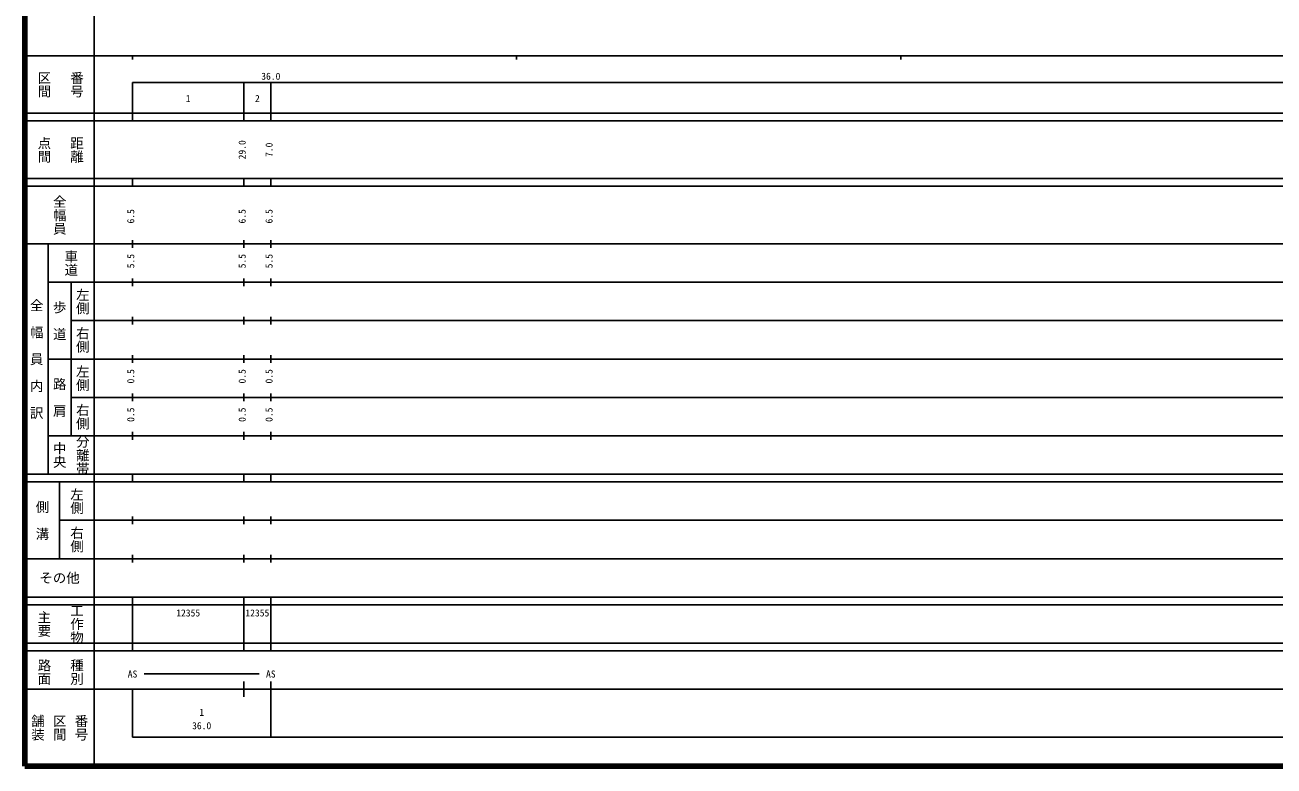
# Model space of a CAD drawing. Units: millimetres on the paper, enlarged 1000 times. Extents: x 40000 to 680000, y 20000 to 406021.
# Drawn here: x 40000 to 365183, y 20000 to 213010 of the extents above; entities that cross this region are included whole.
import ezdxf
from ezdxf.enums import TextEntityAlignment as Align

# ---------------------------------------------------------------- set-up
doc = ezdxf.new("R2010")
doc.units = ezdxf.units.MM
doc.header["$LTSCALE"] = 1000
doc.layers.add('M-TTL', color=2, linetype='Continuous', lineweight=140)
doc.layers.add('M-TTL-BAND', color=7, linetype='Continuous', lineweight=25)
doc.styles.add('@ＭＳ ゴシック', font='')
doc.styles.add('ＭＳ ゴシック', font='')
doc.styles.get('@ＭＳ ゴシック').set_extended_font_data('@MS Gothic')
doc.styles.get('ＭＳ ゴシック').set_extended_font_data('MS Gothic')

msp = doc.modelspace()

# ---------------------------------------------------------------- linework, layer by layer
at = {"layer": 'M-TTL'}
for p, q in [((40000, 380000), (40000, 20000)), ((40000, 20000), (680000, 20000))]:
    msp.add_line(p, q, dxfattribs=at)
at = {"layer": 'M-TTL-BAND'}
for p, q in [((58000, 370000), (58000, 20000)), ((40000, 205000), (579000, 205000)), ((68000, 205000), (68000, 204000)), ((168000, 205000), (168000, 204000)), ((268000, 205000), (268000, 204000)), ((68000, 198000), (579000, 198000)), ((68000, 198000), (68000, 188000)), ((97000, 188000), (97000, 198000)), ((104000, 188000), (104000, 198000)), ((40000, 190000), (579000, 190000)), ((40000, 188000), (579000, 188000)), ((40000, 173000), (579000, 173000)), ((68000, 171000), (68000, 173000)), ((97000, 171000), (97000, 173000)), ((104000, 171000), (104000, 173000)), ((40000, 171000), (579000, 171000)), ((68000, 155000), (68000, 157000)), ((97000, 155000), (97000, 157000)), ((104000, 155000), (104000, 157000)), ((40000, 156000), (579000, 156000)), ((46000, 96000), (46000, 156000)), ((68000, 145000), (68000, 147000)), ((97000, 145000), (97000, 147000)), ((104000, 145000), (104000, 147000)), ((46000, 146000), (579000, 146000)), ((52000, 146000), (52000, 106000)), ((68000, 135000), (68000, 137000)), ((97000, 135000), (97000, 137000)), ((104000, 135000), (104000, 137000)), ((52000, 136000), (579000, 136000)), ((68000, 125000), (68000, 127000)), ((97000, 125000), (97000, 127000)), ((104000, 125000), (104000, 127000)), ((46000, 126000), (579000, 126000)), ((52000, 116000), (579000, 116000)), ((68000, 115000), (68000, 117000)), ((97000, 115000), (97000, 117000)), ((104000, 115000), (104000, 117000)), ((46000, 106000), (579000, 106000)), ((68000, 105000), (68000, 107000)), ((97000, 105000), (97000, 107000)), ((104000, 105000), (104000, 107000)), ((40000, 96000), (579000, 96000)), ((68000, 94000), (68000, 96000)), ((97000, 94000), (97000, 96000)), ((104000, 94000), (104000, 96000)), ((40000, 94000), (579000, 94000)), ((49000, 94000), (49000, 74000)), ((68000, 83000), (68000, 85000)), ((97000, 83000), (97000, 85000)), ((104000, 83000), (104000, 85000)), ((49000, 84000), (579000, 84000)), ((68000, 73000), (68000, 75000)), ((97000, 73000), (97000, 75000)), ((104000, 73000), (104000, 75000)), ((40000, 74000), (579000, 74000)), ((40000, 64000), (579000, 64000)), ((40000, 62000), (579000, 62000)), ((68000, 62000), (68000, 64000)), ((68000, 52000), (68000, 62000)), ((97000, 62000), (97000, 64000)), ((97000, 52000), (97000, 62000)), ((97000, 52000), (97000, 62000)), ((104000, 62000), (104000, 64000)), ((104000, 52000), (104000, 62000)), ((40000, 52000), (579000, 52000)), ((40000, 50000), (579000, 50000)), ((68000, 50000), (68000, 52000)), ((97000, 50000), (97000, 52000)), ((104000, 50000), (104000, 52000)), ((71000, 44000), (101000, 44000)), ((40000, 40000), (579000, 40000)), ((68000, 40000), (68000, 27500)), ((97000, 38000), (97000, 42000)), ((104000, 27500), (104000, 42000)), ((68000, 27500), (579000, 27500))]:
    msp.add_line(p, q, dxfattribs=at)

# ---------------------------------------------------------------- texts
at = {"layer": 'M-TTL-BAND', "style": '@ＭＳ ゴシック'}
for s, p in [('区間', (45000, 197500)), ('番号', (53500, 197500)), ('点間', (45000, 180500)), ('距離', (53500, 180500)), ('全幅員', (49000, 163500)), ('車道', (52000, 151000)), ('左側', (55000, 141000)), ('全\u3000幅\u3000員\u3000内\u3000訳', (43000, 126000)), ('歩\u3000道', (49000, 136000)), ('右側', (55000, 131000)), ('左側', (55000, 121000)), ('路\u3000肩', (49000, 116000)), ('右側', (55000, 111000)), ('中央', (49000, 101000)), ('分離帯', (55000, 101000)), ('左側', (53500, 89000)), ('側\u3000溝', (44500, 84000)), ('右側', (53500, 79000)), ('主要', (45000, 57000)), ('工作物', (53500, 57000)), ('路面', (45000, 44500)), ('種別', (53500, 44500)), ('舗装', (43333, 30000)), ('区間', (49000, 30000)), ('番号', (54667, 30000))]:
    msp.add_text(s, height=2566, rotation=270, dxfattribs=at).set_placement(p, align=Align.MIDDLE_CENTER)
at = {"layer": 'M-TTL-BAND', "style": 'ＭＳ ゴシック'}
for s, p in [('36.0', (104000, 198195)), ('1', (82500, 192405)), ('2', (100500, 192405)), ('AS', (68000, 42500)), ('AS', (104000, 42500)), ('1', (86000, 32523)), ('36.0', (86000, 29033))]:
    msp.add_text(s, height=1833, dxfattribs=at).set_placement(p, align=Align.BOTTOM_CENTER)
for s, p in [('29.0', (98000, 180500)), ('7.0', (105000, 180500)), ('6.5', (69000, 163174)), ('6.5', (98000, 163174)), ('6.5', (105000, 163174)), ('5.5', (69000, 151500)), ('5.5', (98000, 151500)), ('5.5', (105000, 151500)), ('0.5', (69000, 121500)), ('0.5', (98000, 121500)), ('0.5', (105000, 121500)), ('0.5', (69000, 111500)), ('0.5', (98000, 111500)), ('0.5', (105000, 111500))]:
    msp.add_text(s, height=1833, rotation=90, dxfattribs=at).set_placement(p, align=Align.BOTTOM_CENTER)
msp.add_text('その他', height=2566, dxfattribs=at).set_placement((49000, 69000), align=Align.MIDDLE_CENTER)
for p in [(79375, 58405), (97375, 58405)]:
    msp.add_text('12355', height=1833, dxfattribs=at).set_placement(p, align=Align.BOTTOM_LEFT)

doc.saveas('drawing.dxf')
